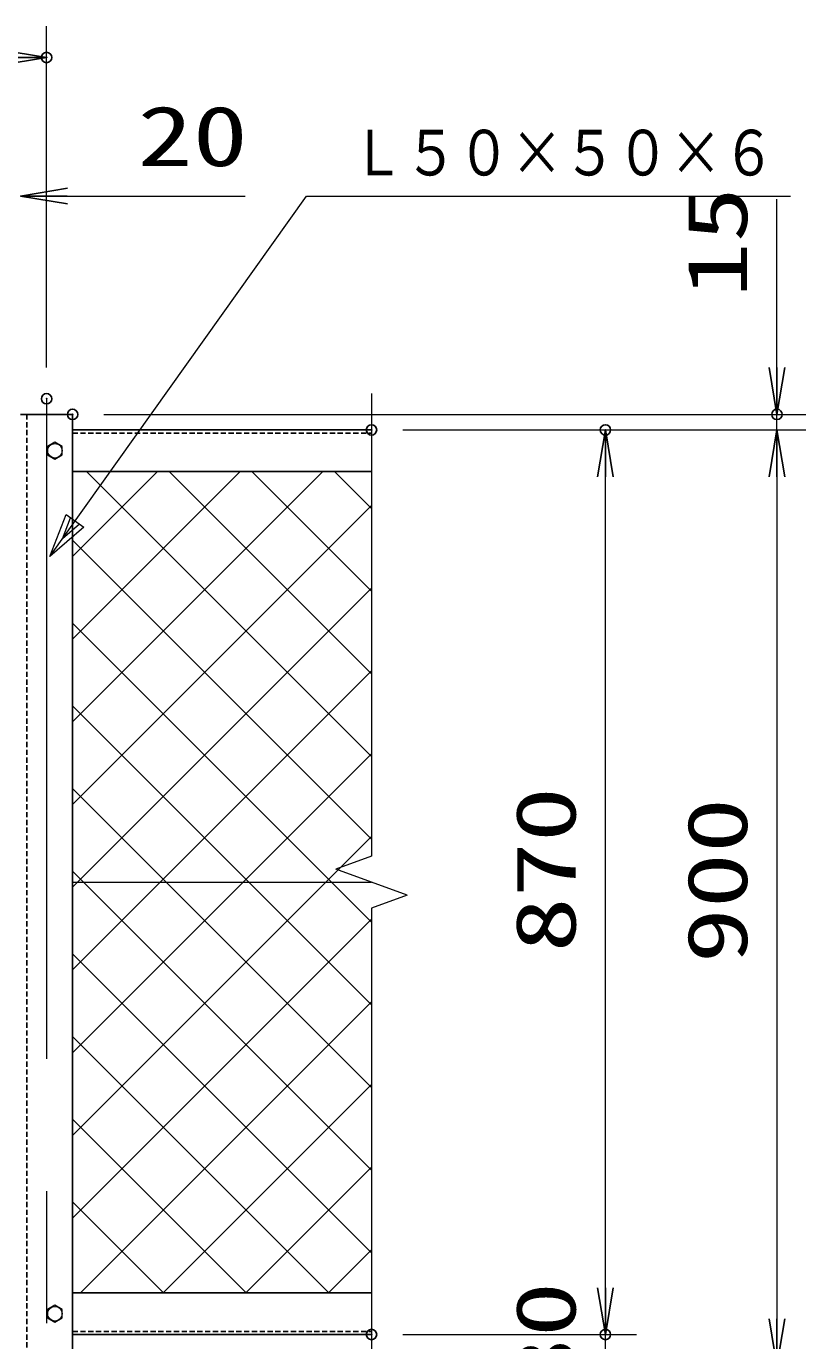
# Model space of a CAD drawing. Units: millimetres, scale not verified. Extents: x -5250 to 5250, y -3712 to 3712.
# Drawn here: x 1001 to 1743, y 528 to 1792 of the extents above; entities that cross this region are included whole.
import ezdxf
from ezdxf.enums import TextEntityAlignment as Align

# ---------------------------------------------------------------- set-up
doc = ezdxf.new("R2010")
doc.units = ezdxf.units.MM
doc.header["$LTSCALE"] = 20
doc.header["$PDMODE"] = 32
doc.header["$PDSIZE"] = 10
doc.linetypes.add('USER2', pattern=[0.375, 0.25, -0.125])
doc.linetypes.add('USER3', pattern=[50.8, 31.75, -6.35, 6.35, -6.35])
for name, color, linetype, lineweight in [('0-2_D-STR-TXT', 7, 'Continuous', 13), ('0-4_D-BMK', 2, 'Continuous', 13), ('0-5_D-STR1', 1, 'Continuous', 25), ('0-6_D-STR-DIM', 7, 'Continuous', 13), ('0-7_0', 7, 'Continuous', 25), ('0-9_D-STR3', 3, 'Continuous', 13), ('0-B_D-STR2', 7, 'Continuous', 13)]:
    doc.layers.add(name, color=color, linetype=linetype, lineweight=lineweight)
doc.layers.add('0-8_Defpoints', color=7, linetype='Continuous')
doc.styles.add('ＭＳ ゴシック', font='')
doc.styles.get('ＭＳ ゴシック').set_extended_font_data('MS Gothic')

# ---------------------------------------------------------------- blocks, each defined once
blk = doc.blocks.new('DARROWS')
at = {"layer": '0-7_0'}
blk.add_line((0, 0), (-19.982, 0), dxfattribs=at)
blk.add_lwpolyline([(-20, -3.333), (0, 0), (-20, 3.333)], dxfattribs=at)

msp = doc.modelspace()

# ---------------------------------------------------------------- linework, layer by layer
at = {"layer": '0-2_D-STR-TXT'}
for p, q in [((1023.59, 1281.77), (1270.59, 1628.47)), ((1270.59, 1628.47), (1736.19, 1628.47)), ((1023.59, 1281.77), (1039.41, 1322.07)), ((1035.78, 1298.88), (1043.69, 1319.03)), ((1039.41, 1322.07), (1056.51, 1309.89)), ((1056.51, 1309.89), (1023.59, 1281.77)), ((1052.24, 1312.93), (1035.78, 1298.88))]:
    msp.add_line(p, q, dxfattribs=at)
at = {"layer": '0-4_D-BMK', "linetype": 'USER3'}
msp.add_line((1020.59, 1433.47), (1020.59, 283.47), dxfattribs=at)
at = {"layer": '0-4_D-BMK'}
for p, q in [((1333.15, 1438.47), (1333.15, 1358.47)), ((1333.15, 1358.47), (1333.15, 993.47)), ((1333.15, 993.47), (1298.81, 980.97)), ((1367.5, 955.97), (1298.81, 980.97)), ((1367.5, 955.97), (1333.15, 943.47)), ((1333.15, 943.47), (1333.15, 578.47)), ((1333.15, 578.47), (1333.15, 438.47))]:
    msp.add_line(p, q, dxfattribs=at)
at = {"layer": '0-5_D-STR1'}
for p, q in [((1045.59, 1418.47), (995.59, 1418.47)), ((1045.59, 1418.47), (1045.59, 1358.47)), ((1045.59, 1403.47), (1333.15, 1403.47)), ((1045.59, 1363.47), (1333.15, 1363.47)), ((1045.59, 1358.47), (1045.59, 578.47)), ((1045.59, 578.47), (1045.59, 298.47)), ((1045.59, 573.47), (1333.15, 573.47)), ((1045.59, 533.47), (1333.15, 533.47))]:
    msp.add_line(p, q, dxfattribs=at)
at = {"layer": '0-5_D-STR1', "linetype": 'USER2'}
for p, q in [((1001.59, 1418.47), (1001.59, 298.47)), ((1045.59, 1400.47), (1333.15, 1400.47)), ((1045.59, 536.47), (1333.15, 536.47))]:
    msp.add_line(p, q, dxfattribs=at)
at = {"layer": '0-6_D-STR-DIM'}
for p, q in [((1020.59, 1463.47), (1020.59, 1791.71)), ((1040.59, 1628.47), (1211.59, 1628.47)), ((1723.15, 1463.47), (1723.15, 1625.47)), ((1075.59, 1418.47), (1753.15, 1418.47)), ((1075.59, 1418.47), (1903.15, 1418.47)), ((1723.15, 1403.47), (1723.15, 1418.47)), ((1363.15, 1403.47), (1753.15, 1403.47)), ((1363.15, 1403.47), (1588.15, 1403.47)), ((1363.15, 1403.47), (1753.15, 1403.47)), ((1558.15, 578.47), (1558.15, 1358.47)), ((1723.15, 1358.47), (1723.15, 1313.47)), ((1723.15, 1358.47), (1723.15, 548.47)), ((1558.15, 578.47), (1558.15, 623.47)), ((1363.15, 533.47), (1588.15, 533.47)), ((1363.15, 533.47), (1588.15, 533.47)), ((1558.15, 503.47), (1558.15, 533.47))]:
    msp.add_line(p, q, dxfattribs=at)
at = {"layer": '0-8_Defpoints'}
for p in [(1020.59, 1761.71), (1020.59, 1433.47), (1045.59, 1418.47), (1723.15, 1418.47), (1333.15, 1403.47), (1558.15, 1403.47), (1333.15, 533.47), (1558.15, 533.47)]:
    msp.add_point(p, dxfattribs=at)
at = {"layer": '0-9_D-STR3'}
for points in [[(1028.59, 1391.57), (1021.57, 1387.52), (1021.57, 1379.42), (1028.59, 1375.37), (1035.6, 1379.42), (1035.6, 1387.52)], [(1028.59, 561.57), (1021.57, 557.52), (1021.57, 549.42), (1028.59, 545.37), (1035.6, 549.42), (1035.6, 557.52)]]:
    msp.add_lwpolyline(points, close=True, dxfattribs=at)
for centre in [(1028.59, 1383.47), (1028.59, 553.47)]:
    msp.add_circle(centre, 7.03, dxfattribs=at)
at = {"layer": '0-B_D-STR2'}
for p, q in [((1045.59, 1281.83), (1127.23, 1363.47)), ((1045.59, 1202.28), (1206.78, 1363.47)), ((1045.59, 1122.73), (1286.33, 1363.47)), ((1333.15, 1089.32), (1059, 1363.47)), ((1333.15, 1168.87), (1138.55, 1363.47)), ((1333.15, 1248.42), (1218.1, 1363.47)), ((1333.15, 1327.97), (1297.65, 1363.47)), ((1045.59, 1043.18), (1333.15, 1330.75)), ((1333.15, 1009.77), (1045.59, 1297.34)), ((1045.59, 963.63), (1333.15, 1251.2)), ((1333.15, 930.22), (1045.59, 1217.79)), ((1045.59, 884.08), (1333.15, 1171.65)), ((1333.15, 850.67), (1045.59, 1138.24)), ((1045.59, 804.53), (1333.15, 1092.1)), ((1333.15, 771.12), (1045.59, 1058.69)), ((1045.59, 724.99), (1333.15, 1012.55)), ((1333.15, 691.57), (1045.59, 979.14)), ((1045.59, 968.47), (1333.15, 968.47)), ((1045.59, 645.44), (1333.15, 933)), ((1333.15, 612.02), (1045.59, 899.59)), ((1053.18, 573.47), (1333.15, 853.45)), ((1292.16, 573.47), (1045.59, 820.04)), ((1132.73, 573.47), (1333.15, 773.9)), ((1212.61, 573.47), (1045.59, 740.49)), ((1212.27, 573.47), (1333.15, 694.35)), ((1133.06, 573.47), (1045.59, 660.94)), ((1291.82, 573.47), (1333.15, 614.8))]:
    msp.add_line(p, q, dxfattribs=at)

# ---------------------------------------------------------------- block references
at = {"layer": '0-6_D-STR-DIM', "xscale": 2.25, "yscale": 2.25}
msp.add_blockref('DARROWS', (1020.59, 1761.71), dxfattribs=at)
for p, rotation in [((995.59, 1628.47), 180), ((1723.15, 1418.47), 270), ((1558.15, 1403.47), 90), ((1723.15, 1403.47), 90), ((1723.15, 1403.47), 90), ((1558.15, 533.47), 270), ((1558.15, 533.47), 270), ((1723.15, 503.47), 270)]:
    msp.add_blockref('DARROWS', p, dxfattribs=dict(at, rotation=rotation))

# ---------------------------------------------------------------- texts
at = {"layer": '0-2_D-STR-TXT', "style": 'ＭＳ ゴシック', "width": 0.85}
msp.add_text('Ｌ５０×５０×６', height=43.99, dxfattribs=at).set_placement((1313.79, 1635.02), align=Align.BOTTOM_LEFT)
at = {"layer": '0-6_D-STR-DIM', "style": 'ＭＳ ゴシック', "width": 1.35}
msp.add_text('20', height=57.77, dxfattribs=at).set_placement((1108.09, 1639.87), align=Align.BOTTOM_LEFT)
for s, p in [('15', (1711.76, 1530.97)), ('870', (1546.76, 900.97)), ('900', (1711.76, 890.47)), ('30', (1546.76, 477.97))]:
    msp.add_text(s, height=57.77, rotation=90, dxfattribs=at).set_placement(p, align=Align.BOTTOM_LEFT)

doc.saveas('drawing.dxf')
